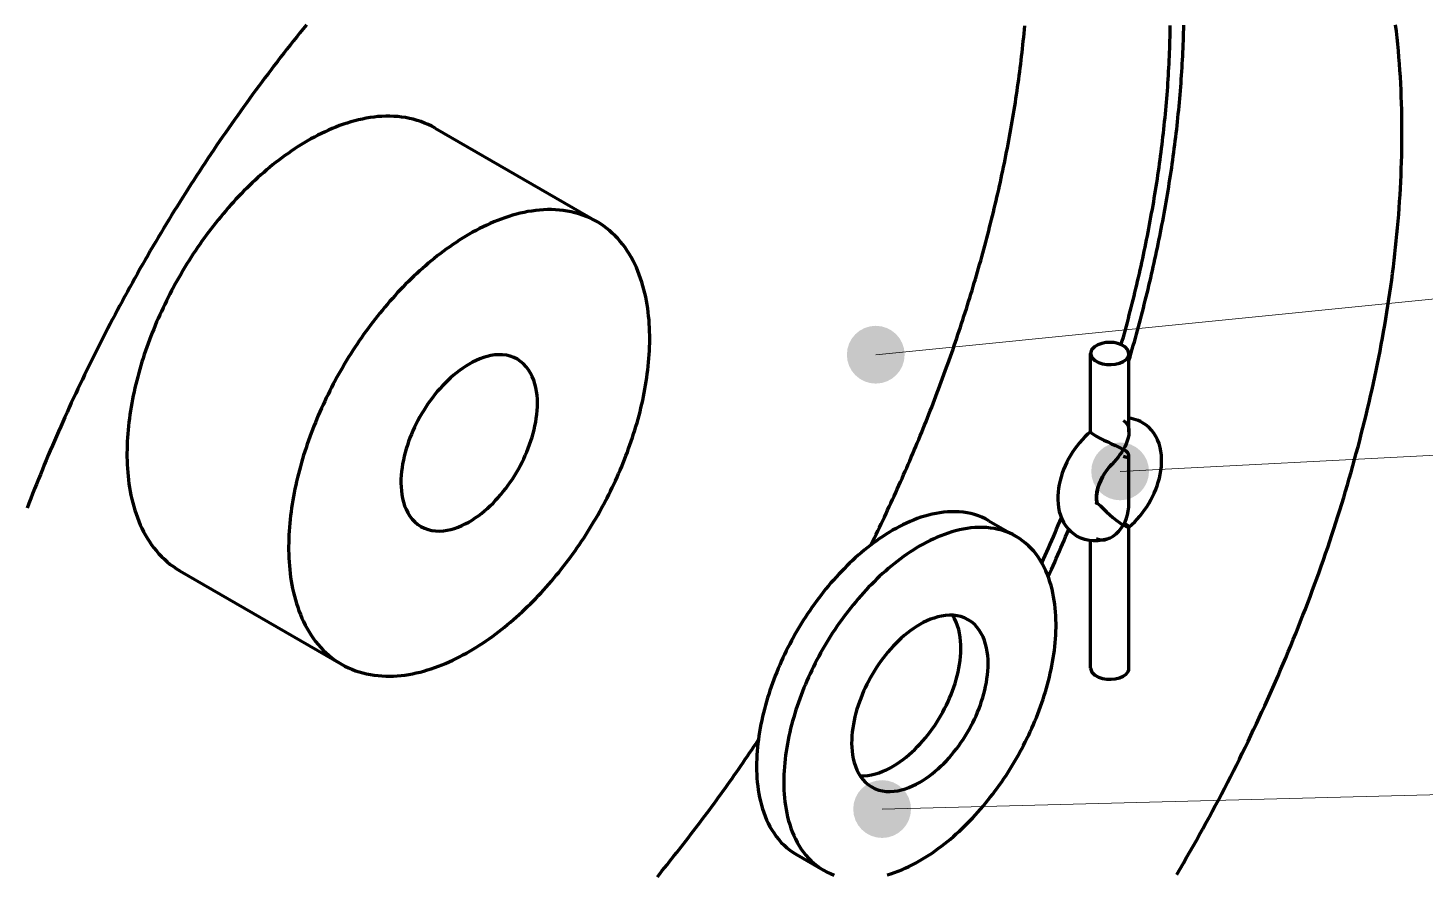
# Model space of a CAD drawing. Header units: millimetres. Extents: x 0 to 841, y 0 to 594.
# Drawn here: x 433.61 to 462.64, y 164.72 to 182.29 of the extents above; entities that cross this region are included whole.
import ezdxf

# ---------------------------------------------------------------- set-up
doc = ezdxf.new("R2010")
doc.units = ezdxf.units.MM
doc.layers.add('01-VISIBLE', color=7, linetype='CONTINUOUS', lineweight=70)
doc.layers.add('08-FINA', color=5, linetype='CONTINUOUS', lineweight=18)

msp = doc.modelspace()

# ---------------------------------------------------------------- hatches: boundary and pattern name
at = {"layer": '08-FINA'}
h = msp.add_hatch(color=7, dxfattribs=at)
h.dxf.hatch_style = 1
edge = h.paths.add_edge_path()
edge.add_arc((451.228, 175.505), 0.6, 0, 360)
h = msp.add_hatch(color=7, dxfattribs=at)
h.dxf.hatch_style = 1
edge = h.paths.add_edge_path()
edge.add_arc((456.305, 173.083), 0.6, 0, 360)
h = msp.add_hatch(color=7, dxfattribs=at)
h.dxf.hatch_style = 1
edge = h.paths.add_edge_path()
edge.add_arc((451.36, 166.073), 0.6, 0, 360)

# ---------------------------------------------------------------- linework, layer by layer
at = {"layer": '01-VISIBLE'}
for p, q in [((442.075, 180.208), (445.434, 178.268)), ((455.688, 173.905), (455.688, 175.529)), ((456.488, 173.905), (456.488, 175.529)), ((456.488, 172.414), (456.488, 173.419)), ((453.579, 172.059), (454.145, 171.732)), ((456.488, 168.997), (456.488, 171.926)), ((455.688, 168.997), (455.688, 171.646)), ((436.77, 171.019), (440.129, 169.08)), ((449.579, 165.13), (450.145, 164.804))]:
    msp.add_line(p, q, dxfattribs=at)
for points in [[(439.4, 182.354), (439.332, 182.27), (439.265, 182.186), (439.197, 182.102), (439.13, 182.018), (439.063, 181.933), (438.996, 181.849), (438.93, 181.764), (438.864, 181.679), (438.798, 181.593), (438.732, 181.508), (438.667, 181.422), (438.602, 181.336), (438.537, 181.25), (438.472, 181.164), (438.408, 181.077), (438.344, 180.991), (438.28, 180.904), (438.216, 180.817), (438.153, 180.73), (438.09, 180.642), (438.027, 180.555), (437.965, 180.467), (437.902, 180.379), (437.84, 180.291), (437.779, 180.202), (437.717, 180.114), (437.656, 180.025), (437.595, 179.936), (437.534, 179.847), (437.474, 179.758), (437.414, 179.668), (437.354, 179.579), (437.294, 179.489), (437.235, 179.399), (437.176, 179.309), (437.117, 179.219), (437.058, 179.128), (437, 179.038), (436.942, 178.947), (436.884, 178.856), (436.826, 178.765), (436.769, 178.673), (436.712, 178.582), (436.655, 178.49), (436.599, 178.399), (436.542, 178.307), (436.486, 178.214), (436.431, 178.122), (436.375, 178.03), (436.32, 177.937), (436.265, 177.844), (436.21, 177.751), (436.156, 177.658), (436.102, 177.565), (436.048, 177.472), (435.995, 177.378), (435.941, 177.285), (435.888, 177.191), (435.835, 177.097), (435.783, 177.003), (435.731, 176.908), (435.679, 176.814), (435.627, 176.719), (435.576, 176.624), (435.525, 176.529), (435.474, 176.434), (435.423, 176.339), (435.373, 176.244), (435.323, 176.148), (435.273, 176.053), (435.224, 175.957), (435.175, 175.861), (435.126, 175.765), (435.077, 175.669), (435.029, 175.573), (434.981, 175.476), (434.933, 175.379), (434.885, 175.283), (434.838, 175.186), (434.791, 175.089), (434.744, 174.992), (434.698, 174.894), (434.652, 174.797), (434.606, 174.699), (434.561, 174.601), (434.515, 174.504), (434.471, 174.406), (434.426, 174.308), (434.382, 174.209), (434.337, 174.111), (434.294, 174.012), (434.25, 173.914), (434.207, 173.815), (434.164, 173.716), (434.122, 173.617), (434.079, 173.518), (434.037, 173.419), (433.996, 173.319), (433.954, 173.22), (433.913, 173.12), (433.872, 173.02), (433.832, 172.92), (433.792, 172.82), (433.752, 172.72), (433.712, 172.62), (433.673, 172.52), (433.634, 172.419), (433.595, 172.318)], [(451.128, 171.558), (451.163, 171.63), (451.199, 171.702), (451.234, 171.774), (451.269, 171.846), (451.304, 171.918), (451.338, 171.991), (451.373, 172.063), (451.407, 172.135), (451.441, 172.208), (451.475, 172.28), (451.509, 172.353), (451.543, 172.426), (451.577, 172.499), (451.61, 172.571), (451.643, 172.644), (451.676, 172.717), (451.709, 172.791), (451.742, 172.864), (451.774, 172.937), (451.807, 173.01), (451.839, 173.084), (451.871, 173.157), (451.903, 173.231), (451.935, 173.304), (451.966, 173.378), (451.998, 173.452), (452.029, 173.526), (452.06, 173.6), (452.091, 173.674), (452.122, 173.748), (452.152, 173.822), (452.183, 173.896), (452.213, 173.97), (452.243, 174.045), (452.273, 174.119), (452.302, 174.193), (452.332, 174.268), (452.361, 174.343), (452.39, 174.417), (452.419, 174.492), (452.448, 174.567), (452.477, 174.642), (452.505, 174.717), (452.534, 174.792), (452.562, 174.867), (452.59, 174.942), (452.617, 175.017), (452.645, 175.092), (452.672, 175.168), (452.7, 175.243), (452.727, 175.318), (452.754, 175.394), (452.78, 175.47), (452.807, 175.545), (452.833, 175.621), (452.859, 175.697), (452.885, 175.773), (452.911, 175.849), (452.936, 175.924), (452.962, 176.001), (452.987, 176.077), (453.012, 176.153), (453.037, 176.229), (453.061, 176.305), (453.086, 176.382), (453.11, 176.458), (453.134, 176.535), (453.158, 176.611), (453.182, 176.688), (453.205, 176.764), (453.229, 176.841), (453.252, 176.918), (453.275, 176.995), (453.297, 177.071), (453.32, 177.148), (453.342, 177.225), (453.364, 177.302), (453.386, 177.38), (453.408, 177.457), (453.429, 177.534), (453.451, 177.611), (453.472, 177.689), (453.493, 177.766), (453.514, 177.843), (453.534, 177.921), (453.554, 177.998), (453.574, 178.076), (453.594, 178.154), (453.614, 178.231), (453.634, 178.309), (453.653, 178.387), (453.672, 178.465), (453.691, 178.543), (453.709, 178.621), (453.728, 178.699), (453.746, 178.777), (453.764, 178.855), (453.782, 178.933), (453.799, 179.011), (453.817, 179.09), (453.834, 179.168), (453.85, 179.246), (453.867, 179.325), (453.884, 179.403), (453.9, 179.482), (453.916, 179.56), (453.932, 179.639), (453.947, 179.718), (453.962, 179.796), (453.978, 179.875), (453.992, 179.954), (454.007, 180.033), (454.021, 180.111), (454.036, 180.19), (454.049, 180.269), (454.063, 180.348), (454.077, 180.427), (454.09, 180.506), (454.103, 180.585), (454.115, 180.665), (454.128, 180.744), (454.14, 180.823), (454.152, 180.902), (454.164, 180.982), (454.175, 181.061), (454.187, 181.14), (454.198, 181.22), (454.208, 181.299), (454.219, 181.379), (454.229, 181.458), (454.239, 181.538), (454.249, 181.617), (454.258, 181.697), (454.267, 181.777), (454.276, 181.856), (454.285, 181.936), (454.293, 182.016), (454.301, 182.095), (454.309, 182.175), (454.317, 182.255), (454.324, 182.335)], [(456.329, 175.714), (456.35, 175.791), (456.372, 175.868), (456.393, 175.945), (456.414, 176.023), (456.435, 176.1), (456.456, 176.177), (456.476, 176.255), (456.496, 176.332), (456.516, 176.41), (456.536, 176.487), (456.555, 176.565), (456.575, 176.643), (456.594, 176.72), (456.613, 176.798), (456.632, 176.876), (456.65, 176.954), (456.669, 177.032), (456.687, 177.11), (456.705, 177.188), (456.722, 177.266), (456.74, 177.344), (456.757, 177.422), (456.774, 177.5), (456.791, 177.579), (456.807, 177.657), (456.824, 177.735), (456.84, 177.814), (456.856, 177.892), (456.871, 177.971), (456.887, 178.049), (456.902, 178.128), (456.917, 178.207), (456.932, 178.285), (456.946, 178.364), (456.96, 178.443), (456.975, 178.522), (456.988, 178.601), (457.002, 178.679), (457.015, 178.758), (457.028, 178.837), (457.041, 178.916), (457.054, 178.995), (457.066, 179.075), (457.078, 179.154), (457.09, 179.233), (457.102, 179.312), (457.113, 179.391), (457.124, 179.471), (457.135, 179.55), (457.146, 179.629), (457.156, 179.709), (457.166, 179.788), (457.176, 179.868), (457.186, 179.947), (457.195, 180.026), (457.204, 180.106), (457.213, 180.186), (457.222, 180.265), (457.23, 180.345), (457.238, 180.425), (457.246, 180.504), (457.253, 180.584), (457.261, 180.664), (457.268, 180.743), (457.274, 180.823), (457.281, 180.903), (457.287, 180.983), (457.293, 181.063), (457.298, 181.143), (457.303, 181.222), (457.308, 181.302), (457.313, 181.382), (457.317, 181.462), (457.322, 181.542), (457.325, 181.622), (457.329, 181.702), (457.332, 181.782), (457.335, 181.862), (457.338, 181.942), (457.34, 182.022), (457.342, 182.102), (457.344, 182.182), (457.345, 182.262), (457.346, 182.342)], [(456.488, 175.387), (456.511, 175.464), (456.533, 175.541), (456.556, 175.619), (456.578, 175.696), (456.6, 175.773), (456.621, 175.851), (456.643, 175.928), (456.664, 176.006), (456.685, 176.083), (456.706, 176.161), (456.726, 176.239), (456.747, 176.316), (456.767, 176.394), (456.787, 176.472), (456.807, 176.55), (456.827, 176.628), (456.846, 176.706), (456.865, 176.784), (456.884, 176.862), (456.903, 176.94), (456.922, 177.018), (456.94, 177.096), (456.958, 177.175), (456.976, 177.253), (456.994, 177.332), (457.011, 177.41), (457.029, 177.488), (457.046, 177.567), (457.063, 177.646), (457.079, 177.724), (457.096, 177.803), (457.112, 177.882), (457.128, 177.96), (457.144, 178.039), (457.159, 178.118), (457.174, 178.197), (457.189, 178.276), (457.204, 178.355), (457.219, 178.434), (457.233, 178.513), (457.247, 178.592), (457.261, 178.671), (457.275, 178.751), (457.289, 178.83), (457.302, 178.909), (457.315, 178.988), (457.327, 179.068), (457.34, 179.147), (457.352, 179.227), (457.364, 179.306), (457.376, 179.386), (457.388, 179.465), (457.399, 179.545), (457.41, 179.624), (457.421, 179.704), (457.431, 179.784), (457.441, 179.863), (457.451, 179.943), (457.461, 180.023), (457.471, 180.103), (457.48, 180.183), (457.489, 180.262), (457.498, 180.342), (457.506, 180.422), (457.514, 180.502), (457.522, 180.582), (457.53, 180.662), (457.537, 180.742), (457.545, 180.822), (457.551, 180.902), (457.558, 180.982), (457.564, 181.063), (457.57, 181.143), (457.576, 181.223), (457.582, 181.303), (457.587, 181.383), (457.592, 181.464), (457.596, 181.544), (457.601, 181.624), (457.605, 181.704), (457.609, 181.785), (457.612, 181.865), (457.615, 181.945), (457.618, 182.026), (457.621, 182.106), (457.623, 182.186), (457.625, 182.267), (457.627, 182.347)], [(457.481, 164.715), (457.55, 164.833), (457.619, 164.95), (457.687, 165.068), (457.755, 165.186), (457.822, 165.305), (457.889, 165.423), (457.956, 165.542), (458.022, 165.661), (458.088, 165.78), (458.153, 165.9), (458.218, 166.02), (458.282, 166.14), (458.346, 166.26), (458.41, 166.38), (458.473, 166.501), (458.536, 166.622), (458.598, 166.743), (458.66, 166.865), (458.721, 166.986), (458.782, 167.108), (458.842, 167.23), (458.902, 167.352), (458.962, 167.475), (459.021, 167.598), (459.079, 167.721), (459.137, 167.844), (459.195, 167.967), (459.252, 168.091), (459.309, 168.215), (459.366, 168.339), (459.421, 168.463), (459.477, 168.587), (459.532, 168.712), (459.586, 168.837), (459.64, 168.962), (459.694, 169.087), (459.747, 169.213), (459.799, 169.338), (459.851, 169.464), (459.903, 169.59), (459.954, 169.717), (460.004, 169.843), (460.055, 169.97), (460.104, 170.096), (460.153, 170.224), (460.202, 170.351), (460.25, 170.478), (460.298, 170.606), (460.345, 170.734), (460.391, 170.862), (460.437, 170.99), (460.483, 171.118), (460.528, 171.247), (460.573, 171.375), (460.617, 171.504), (460.66, 171.633), (460.703, 171.763), (460.746, 171.892), (460.788, 172.022), (460.829, 172.151), (460.87, 172.281), (460.91, 172.411), (460.95, 172.542), (460.989, 172.672), (461.028, 172.803), (461.066, 172.934), (461.103, 173.064), (461.14, 173.196), (461.177, 173.327), (461.212, 173.458), (461.248, 173.59), (461.282, 173.721), (461.316, 173.853), (461.35, 173.985), (461.383, 174.118), (461.415, 174.25), (461.447, 174.382), (461.478, 174.515), (461.508, 174.648), (461.538, 174.781), (461.568, 174.914), (461.596, 175.047), (461.624, 175.18), (461.652, 175.314), (461.678, 175.447), (461.704, 175.581), (461.73, 175.715), (461.754, 175.849), (461.779, 175.983), (461.802, 176.117), (461.825, 176.251), (461.847, 176.386), (461.868, 176.52), (461.889, 176.655), (461.909, 176.789), (461.928, 176.924), (461.947, 177.059), (461.965, 177.194), (461.982, 177.329), (461.998, 177.465), (462.014, 177.6), (462.029, 177.735), (462.043, 177.871), (462.056, 178.006), (462.069, 178.142), (462.081, 178.278), (462.092, 178.413), (462.102, 178.549), (462.112, 178.685), (462.12, 178.821), (462.128, 178.957), (462.135, 179.093), (462.141, 179.229), (462.147, 179.365), (462.151, 179.501), (462.155, 179.637), (462.157, 179.774), (462.159, 179.91), (462.16, 180.046), (462.16, 180.182), (462.159, 180.318), (462.158, 180.455), (462.155, 180.591), (462.151, 180.727), (462.147, 180.863), (462.141, 180.999), (462.134, 181.135), (462.127, 181.271), (462.118, 181.407), (462.109, 181.543), (462.098, 181.679), (462.086, 181.815), (462.073, 181.95), (462.06, 182.086), (462.045, 182.221), (462.029, 182.356)], [(442.075, 180.208), (442.003, 180.247), (441.929, 180.283), (441.854, 180.315), (441.777, 180.345), (441.699, 180.37), (441.62, 180.392), (441.54, 180.411), (441.459, 180.427), (441.378, 180.439), (441.296, 180.447), (441.215, 180.453), (441.133, 180.456), (441.05, 180.456), (440.968, 180.452), (440.886, 180.447), (440.805, 180.438), (440.723, 180.427), (440.642, 180.414), (440.562, 180.398), (440.482, 180.38), (440.402, 180.36), (440.323, 180.338), (440.244, 180.314), (440.167, 180.288), (440.089, 180.261), (440.012, 180.232), (439.936, 180.201), (439.861, 180.168), (439.786, 180.134), (439.712, 180.099), (439.639, 180.062), (439.566, 180.024), (439.494, 179.985), (439.422, 179.945)], [(439.422, 179.945), (439.353, 179.904), (439.285, 179.862), (439.217, 179.82), (439.15, 179.776), (439.083, 179.731), (439.017, 179.685), (438.952, 179.639), (438.887, 179.591), (438.823, 179.543), (438.759, 179.494), (438.697, 179.444), (438.635, 179.393), (438.573, 179.342), (438.512, 179.29), (438.452, 179.237), (438.392, 179.183), (438.333, 179.129), (438.274, 179.074), (438.216, 179.019), (438.159, 178.963), (438.102, 178.906), (438.046, 178.848), (437.991, 178.79), (437.936, 178.732), (437.882, 178.673), (437.828, 178.613), (437.775, 178.553), (437.722, 178.493), (437.67, 178.432), (437.619, 178.37), (437.568, 178.308), (437.518, 178.245), (437.468, 178.182), (437.419, 178.119), (437.371, 178.055), (437.323, 177.991), (437.275, 177.926), (437.229, 177.86), (437.183, 177.795), (437.137, 177.729), (437.092, 177.662), (437.048, 177.596), (437.004, 177.528), (436.961, 177.461), (436.918, 177.393), (436.876, 177.324), (436.835, 177.256), (436.794, 177.186), (436.754, 177.117), (436.714, 177.047), (436.675, 176.977), (436.637, 176.907), (436.599, 176.836), (436.562, 176.765), (436.526, 176.693), (436.49, 176.621), (436.455, 176.549), (436.42, 176.477), (436.386, 176.404), (436.353, 176.331), (436.32, 176.258), (436.288, 176.184), (436.257, 176.111), (436.227, 176.036), (436.197, 175.962), (436.167, 175.887), (436.139, 175.812), (436.111, 175.737), (436.084, 175.661), (436.058, 175.586), (436.032, 175.51), (436.007, 175.433), (435.983, 175.357), (435.96, 175.28), (435.937, 175.203), (435.915, 175.126), (435.894, 175.048), (435.874, 174.971), (435.855, 174.893), (435.836, 174.815), (435.819, 174.737), (435.802, 174.658), (435.786, 174.579), (435.771, 174.501), (435.757, 174.422), (435.744, 174.343), (435.732, 174.263), (435.721, 174.184), (435.711, 174.104), (435.702, 174.024), (435.695, 173.945), (435.688, 173.865), (435.682, 173.785), (435.678, 173.705), (435.674, 173.624), (435.672, 173.544), (435.671, 173.464), (435.671, 173.384), (435.673, 173.304), (435.676, 173.223), (435.681, 173.143), (435.687, 173.063), (435.694, 172.983), (435.703, 172.904), (435.713, 172.824), (435.725, 172.745), (435.739, 172.666), (435.755, 172.587), (435.772, 172.509), (435.791, 172.431), (435.812, 172.353), (435.835, 172.276), (435.86, 172.2), (435.887, 172.125), (435.916, 172.05), (435.947, 171.976), (435.981, 171.903), (436.017, 171.831), (436.055, 171.761), (436.095, 171.692), (436.138, 171.624), (436.184, 171.558), (436.232, 171.493), (436.282, 171.431), (436.335, 171.371), (436.39, 171.313), (436.448, 171.257), (436.508, 171.204), (436.57, 171.153), (436.635, 171.105), (436.701, 171.061), (436.77, 171.019)], [(445.434, 178.268), (445.362, 178.308), (445.288, 178.344), (445.212, 178.376), (445.136, 178.405), (445.058, 178.431), (444.979, 178.453), (444.899, 178.472), (444.818, 178.487), (444.737, 178.499), (444.655, 178.508), (444.573, 178.514), (444.491, 178.517), (444.409, 178.516), (444.327, 178.513), (444.245, 178.507), (444.164, 178.499), (444.082, 178.488), (444.001, 178.475), (443.921, 178.459), (443.841, 178.441), (443.761, 178.421), (443.682, 178.399), (443.603, 178.375), (443.525, 178.349), (443.448, 178.322), (443.371, 178.292), (443.295, 178.262), (443.22, 178.229), (443.145, 178.195), (443.071, 178.16), (442.997, 178.123), (442.925, 178.085), (442.852, 178.046), (442.781, 178.006)], [(440.129, 169.08), (440.199, 169.041), (440.271, 169.006), (440.344, 168.974), (440.419, 168.945), (440.495, 168.92), (440.572, 168.898), (440.65, 168.879), (440.728, 168.863), (440.808, 168.851), (440.887, 168.842), (440.967, 168.835), (441.047, 168.832), (441.127, 168.831), (441.207, 168.834), (441.287, 168.838), (441.367, 168.846), (441.447, 168.855), (441.526, 168.868), (441.605, 168.882), (441.683, 168.898), (441.761, 168.917), (441.839, 168.937), (441.915, 168.96), (441.992, 168.984), (442.068, 169.01), (442.143, 169.037), (442.218, 169.066), (442.292, 169.097), (442.365, 169.129), (442.438, 169.163), (442.51, 169.197), (442.582, 169.234), (442.652, 169.271), (442.723, 169.309), (442.792, 169.349), (442.861, 169.39), (442.93, 169.432), (442.997, 169.475), (443.064, 169.518), (443.131, 169.563), (443.196, 169.609), (443.262, 169.656), (443.326, 169.703), (443.39, 169.752), (443.453, 169.801), (443.516, 169.851), (443.578, 169.902), (443.639, 169.953), (443.7, 170.005), (443.76, 170.058), (443.82, 170.112), (443.879, 170.166), (443.937, 170.221), (443.995, 170.276), (444.052, 170.333), (444.109, 170.389), (444.165, 170.447), (444.22, 170.505), (444.275, 170.563), (444.329, 170.622), (444.382, 170.682), (444.435, 170.742), (444.488, 170.802), (444.54, 170.864), (444.591, 170.925), (444.642, 170.987), (444.692, 171.05), (444.741, 171.113), (444.79, 171.176), (444.838, 171.24), (444.886, 171.304), (444.933, 171.369), (444.98, 171.434), (445.026, 171.5), (445.071, 171.566), (445.116, 171.632), (445.16, 171.699), (445.204, 171.766), (445.247, 171.834), (445.29, 171.902), (445.332, 171.97), (445.373, 172.039), (445.413, 172.108), (445.454, 172.177), (445.493, 172.247), (445.532, 172.317), (445.57, 172.388), (445.608, 172.458), (445.645, 172.529), (445.681, 172.601), (445.717, 172.673), (445.752, 172.745), (445.786, 172.817), (445.82, 172.89), (445.853, 172.963), (445.886, 173.036), (445.918, 173.109), (445.949, 173.183), (445.979, 173.257), (446.009, 173.332), (446.038, 173.406), (446.067, 173.481), (446.094, 173.556), (446.121, 173.632), (446.148, 173.707), (446.173, 173.783), (446.198, 173.86), (446.222, 173.936), (446.245, 174.013), (446.268, 174.09), (446.289, 174.167), (446.31, 174.244), (446.33, 174.322), (446.35, 174.399), (446.368, 174.477), (446.386, 174.556), (446.402, 174.634), (446.418, 174.713), (446.433, 174.791), (446.447, 174.87), (446.46, 174.949), (446.472, 175.029), (446.482, 175.108), (446.492, 175.187), (446.501, 175.267), (446.509, 175.347), (446.516, 175.427), (446.522, 175.507), (446.526, 175.587), (446.529, 175.667), (446.531, 175.747), (446.532, 175.827), (446.532, 175.907), (446.53, 175.987), (446.527, 176.067), (446.522, 176.147), (446.517, 176.227), (446.509, 176.307), (446.5, 176.386), (446.49, 176.466), (446.478, 176.545), (446.464, 176.624), (446.448, 176.703), (446.431, 176.781), (446.412, 176.859), (446.391, 176.936), (446.368, 177.013), (446.343, 177.089), (446.316, 177.164), (446.287, 177.239), (446.256, 177.313), (446.222, 177.386), (446.186, 177.457), (446.148, 177.528), (446.107, 177.597), (446.065, 177.664), (446.019, 177.73), (445.971, 177.795), (445.921, 177.857), (445.868, 177.917), (445.813, 177.975), (445.755, 178.031), (445.695, 178.084), (445.633, 178.134), (445.569, 178.182), (445.502, 178.227), (445.434, 178.268)], [(442.781, 178.006), (442.712, 177.965), (442.643, 177.923), (442.576, 177.88), (442.508, 177.837), (442.442, 177.792), (442.376, 177.746), (442.31, 177.7), (442.246, 177.652), (442.182, 177.604), (442.118, 177.555), (442.055, 177.505), (441.993, 177.454), (441.932, 177.403), (441.871, 177.351), (441.81, 177.298), (441.751, 177.244), (441.692, 177.19), (441.633, 177.135), (441.575, 177.079), (441.518, 177.023), (441.461, 176.967), (441.405, 176.909), (441.35, 176.851), (441.295, 176.793), (441.24, 176.734), (441.187, 176.674), (441.133, 176.614), (441.081, 176.554), (441.029, 176.492), (440.977, 176.431), (440.927, 176.369), (440.876, 176.306), (440.827, 176.243), (440.778, 176.18), (440.729, 176.116), (440.681, 176.051), (440.634, 175.987), (440.587, 175.921), (440.541, 175.856), (440.496, 175.79), (440.451, 175.723), (440.406, 175.656), (440.363, 175.589), (440.32, 175.521), (440.277, 175.453), (440.235, 175.385), (440.194, 175.316), (440.153, 175.247), (440.113, 175.178), (440.073, 175.108), (440.034, 175.038), (439.996, 174.967), (439.958, 174.897), (439.921, 174.826), (439.884, 174.754), (439.849, 174.682), (439.813, 174.61), (439.779, 174.538), (439.745, 174.465), (439.712, 174.392), (439.679, 174.319), (439.647, 174.245), (439.616, 174.171), (439.585, 174.097), (439.555, 174.023), (439.526, 173.948), (439.498, 173.873), (439.47, 173.798), (439.443, 173.722), (439.416, 173.647), (439.391, 173.57), (439.366, 173.494), (439.342, 173.418), (439.318, 173.341), (439.296, 173.264), (439.274, 173.187), (439.253, 173.109), (439.233, 173.032), (439.214, 172.954), (439.195, 172.876), (439.178, 172.797), (439.161, 172.719), (439.145, 172.64), (439.13, 172.561), (439.116, 172.482), (439.103, 172.403), (439.091, 172.324), (439.08, 172.245), (439.07, 172.165), (439.061, 172.085), (439.053, 172.005), (439.046, 171.925), (439.041, 171.845), (439.036, 171.765), (439.033, 171.685), (439.031, 171.605), (439.03, 171.525), (439.03, 171.445), (439.032, 171.364), (439.035, 171.284), (439.039, 171.204), (439.045, 171.124), (439.053, 171.044), (439.062, 170.964), (439.072, 170.885), (439.084, 170.806), (439.098, 170.727), (439.113, 170.648), (439.131, 170.569), (439.15, 170.492), (439.171, 170.414), (439.194, 170.337), (439.218, 170.261), (439.245, 170.185), (439.275, 170.111), (439.306, 170.037), (439.339, 169.964), (439.375, 169.892), (439.413, 169.822), (439.454, 169.752), (439.497, 169.685), (439.542, 169.619), (439.59, 169.554), (439.641, 169.492), (439.694, 169.431), (439.749, 169.373), (439.807, 169.318), (439.867, 169.264), (439.929, 169.214), (439.993, 169.166), (440.06, 169.121), (440.129, 169.08)], [(456.488, 175.529), (456.464, 175.609), (456.407, 175.669), (456.334, 175.712), (456.255, 175.739), (456.172, 175.755), (456.088, 175.76), (456.005, 175.755), (455.922, 175.739), (455.843, 175.712), (455.77, 175.669), (455.713, 175.609), (455.688, 175.529)], [(441.779, 171.938), (441.85, 171.902), (441.926, 171.875), (442.004, 171.856), (442.083, 171.846), (442.164, 171.844), (442.244, 171.849), (442.323, 171.86), (442.402, 171.878), (442.479, 171.9), (442.554, 171.927), (442.628, 171.958), (442.701, 171.993), (442.771, 172.031), (442.84, 172.072), (442.907, 172.116), (442.973, 172.163), (443.037, 172.211), (443.099, 172.262), (443.159, 172.315), (443.218, 172.369), (443.276, 172.425), (443.331, 172.483), (443.386, 172.542), (443.438, 172.603), (443.489, 172.665), (443.539, 172.728), (443.587, 172.792), (443.633, 172.858), (443.678, 172.924), (443.722, 172.992), (443.763, 173.061), (443.803, 173.13), (443.842, 173.201), (443.879, 173.272), (443.914, 173.344), (443.947, 173.417), (443.979, 173.491), (444.009, 173.565), (444.037, 173.64), (444.063, 173.716), (444.088, 173.793), (444.11, 173.87), (444.13, 173.948), (444.147, 174.026), (444.163, 174.105), (444.176, 174.184), (444.186, 174.264), (444.193, 174.344), (444.198, 174.424), (444.199, 174.504), (444.197, 174.584), (444.191, 174.664), (444.181, 174.744), (444.166, 174.823), (444.147, 174.901), (444.123, 174.977), (444.093, 175.052), (444.057, 175.124), (444.015, 175.192), (443.967, 175.256), (443.912, 175.314), (443.85, 175.366), (443.784, 175.41)], [(443.784, 175.41), (443.711, 175.447), (443.635, 175.474), (443.556, 175.492), (443.475, 175.502), (443.394, 175.504), (443.313, 175.499), (443.233, 175.487), (443.154, 175.469), (443.076, 175.446), (443, 175.418), (442.925, 175.386), (442.852, 175.35), (442.781, 175.311)], [(455.688, 175.529), (455.715, 175.446), (455.778, 175.384), (455.856, 175.342), (455.94, 175.315), (456.028, 175.301), (456.116, 175.299), (456.204, 175.308), (456.29, 175.33), (456.371, 175.366)], [(456.371, 175.366), (456.401, 175.385), (456.428, 175.407), (456.452, 175.433), (456.471, 175.462), (456.484, 175.495), (456.488, 175.529)], [(442.781, 175.311), (442.713, 175.27), (442.646, 175.226), (442.581, 175.179), (442.517, 175.13), (442.455, 175.079), (442.395, 175.027), (442.337, 174.972), (442.28, 174.916), (442.224, 174.858), (442.17, 174.799), (442.118, 174.738), (442.067, 174.676), (442.018, 174.613), (441.97, 174.549), (441.924, 174.484), (441.88, 174.417), (441.837, 174.35), (441.795, 174.281), (441.755, 174.212), (441.717, 174.142), (441.68, 174.07), (441.645, 173.998), (441.612, 173.926), (441.581, 173.852), (441.551, 173.778), (441.523, 173.703), (441.497, 173.627), (441.473, 173.55), (441.451, 173.474), (441.431, 173.396), (441.414, 173.318), (441.399, 173.239), (441.386, 173.16), (441.376, 173.081), (441.369, 173.001), (441.364, 172.921), (441.363, 172.841), (441.366, 172.761), (441.372, 172.681), (441.382, 172.602), (441.396, 172.523), (441.416, 172.445), (441.44, 172.369), (441.47, 172.295), (441.505, 172.223), (441.547, 172.155), (441.596, 172.092), (441.651, 172.033), (441.712, 171.982), (441.779, 171.938)], [(456.768, 174.094), (456.725, 174.118), (456.68, 174.138), (456.633, 174.155), (456.586, 174.169), (456.537, 174.18), (456.488, 174.187)], [(455.688, 173.907), (455.627, 173.854), (455.569, 173.798), (455.513, 173.739), (455.46, 173.678), (455.409, 173.615), (455.362, 173.549), (455.316, 173.482), (455.274, 173.414), (455.234, 173.343), (455.197, 173.271), (455.162, 173.198), (455.131, 173.123), (455.103, 173.047), (455.078, 172.97), (455.057, 172.892), (455.039, 172.813), (455.025, 172.733), (455.016, 172.653), (455.01, 172.572), (455.01, 172.491), (455.015, 172.41), (455.025, 172.33), (455.041, 172.251), (455.064, 172.173), (455.093, 172.098), (455.129, 172.025), (455.172, 171.957), (455.222, 171.893), (455.278, 171.835), (455.341, 171.783), (455.408, 171.739)], [(455.69, 173.908), (455.689, 173.908), (455.689, 173.907), (455.689, 173.907), (455.689, 173.906), (455.688, 173.905), (455.688, 173.905)], [(455.688, 173.905), (455.703, 173.885), (455.722, 173.869), (455.742, 173.854), (455.763, 173.84), (455.784, 173.827), (455.806, 173.815)], [(456.371, 174.141), (456.408, 174.114), (456.439, 174.08), (456.462, 174.04), (456.477, 173.996), (456.486, 173.951), (456.488, 173.905)], [(456.488, 173.905), (456.484, 173.84), (456.472, 173.776), (456.453, 173.714), (456.43, 173.653), (456.402, 173.594), (456.371, 173.537)], [(456.487, 171.925), (456.548, 171.978), (456.607, 172.034), (456.662, 172.093), (456.716, 172.154), (456.766, 172.217), (456.814, 172.282), (456.86, 172.35), (456.903, 172.418), (456.942, 172.489), (456.98, 172.561), (457.014, 172.634), (457.045, 172.709), (457.073, 172.785), (457.098, 172.862), (457.12, 172.94), (457.137, 173.019), (457.151, 173.099), (457.161, 173.179), (457.166, 173.26), (457.167, 173.341), (457.162, 173.422), (457.152, 173.503), (457.136, 173.582), (457.113, 173.66), (457.084, 173.735), (457.048, 173.808), (457.005, 173.876), (456.955, 173.94), (456.899, 173.998), (456.836, 174.05), (456.768, 174.094)], [(455.806, 173.815), (455.885, 173.772), (455.965, 173.731), (456.047, 173.693), (456.129, 173.655), (456.21, 173.618), (456.292, 173.579), (456.371, 173.537)], [(456.371, 173.537), (456.338, 173.483), (456.302, 173.43), (456.264, 173.379), (456.224, 173.329), (456.182, 173.281), (456.138, 173.235)], [(456.367, 173.402), (456.389, 173.391), (456.412, 173.382), (456.436, 173.378), (456.461, 173.382), (456.481, 173.396), (456.488, 173.419)], [(456.488, 173.419), (456.481, 173.446), (456.464, 173.469), (456.443, 173.489), (456.42, 173.506), (456.396, 173.522), (456.371, 173.537)], [(456.138, 173.235), (456.082, 173.174), (456.03, 173.109), (455.983, 173.041), (455.941, 172.969), (455.904, 172.895), (455.871, 172.819), (455.845, 172.741), (455.825, 172.66), (455.812, 172.578), (455.811, 172.496), (455.828, 172.415)], [(455.828, 172.415), (455.811, 172.495), (455.812, 172.578), (455.824, 172.659), (455.844, 172.739), (455.871, 172.817), (455.903, 172.893), (455.94, 172.967), (455.982, 173.038), (456.028, 173.106), (456.079, 173.171), (456.135, 173.232)], [(455.784, 172.44), (455.793, 172.438), (455.801, 172.435), (455.808, 172.432), (455.816, 172.427), (455.822, 172.421), (455.828, 172.415)], [(455.828, 172.415), (455.825, 172.418), (455.823, 172.421), (455.82, 172.424), (455.816, 172.426), (455.813, 172.429), (455.81, 172.431)], [(455.825, 172.421), (455.894, 172.365), (455.959, 172.305), (456.023, 172.244), (456.088, 172.183), (456.155, 172.125), (456.225, 172.069), (456.296, 172.017), (456.371, 171.969)], [(453.579, 172.059), (453.508, 172.097), (453.434, 172.131), (453.359, 172.16), (453.282, 172.185), (453.204, 172.206), (453.125, 172.222), (453.044, 172.234), (452.964, 172.242), (452.883, 172.245), (452.802, 172.245), (452.721, 172.242), (452.641, 172.235), (452.56, 172.224), (452.481, 172.211), (452.401, 172.194), (452.323, 172.175), (452.245, 172.153), (452.167, 172.129), (452.091, 172.102), (452.015, 172.073), (451.941, 172.042), (451.867, 172.009), (451.793, 171.975), (451.721, 171.938), (451.65, 171.9), (451.579, 171.86)], [(456.371, 171.969), (456.407, 172.038), (456.436, 172.11), (456.459, 172.184), (456.475, 172.26), (456.485, 172.337), (456.488, 172.414)], [(451.579, 171.86), (451.51, 171.819), (451.441, 171.777), (451.374, 171.733), (451.307, 171.688), (451.241, 171.642), (451.176, 171.594), (451.111, 171.545), (451.048, 171.495), (450.985, 171.445), (450.923, 171.393), (450.862, 171.34), (450.802, 171.286), (450.743, 171.232), (450.684, 171.176), (450.627, 171.12), (450.57, 171.063), (450.514, 171.005), (450.458, 170.946), (450.404, 170.887), (450.35, 170.826), (450.297, 170.766), (450.245, 170.704), (450.194, 170.642), (450.143, 170.579), (450.093, 170.516), (450.044, 170.452), (449.996, 170.387), (449.949, 170.322), (449.902, 170.256), (449.856, 170.19), (449.811, 170.123), (449.767, 170.055), (449.723, 169.987), (449.681, 169.919), (449.639, 169.85), (449.598, 169.781), (449.557, 169.711), (449.518, 169.64), (449.479, 169.57), (449.441, 169.498), (449.404, 169.427), (449.368, 169.355), (449.333, 169.282), (449.298, 169.209), (449.265, 169.136), (449.232, 169.062), (449.2, 168.988), (449.17, 168.913), (449.14, 168.839), (449.111, 168.763), (449.083, 168.688), (449.055, 168.612), (449.029, 168.535), (449.004, 168.459), (448.98, 168.382), (448.957, 168.305), (448.935, 168.227), (448.914, 168.149), (448.894, 168.071), (448.875, 167.992), (448.858, 167.914), (448.842, 167.835), (448.826, 167.756), (448.813, 167.676), (448.8, 167.596), (448.789, 167.517), (448.779, 167.437), (448.77, 167.356), (448.763, 167.276), (448.758, 167.196), (448.754, 167.115), (448.751, 167.034), (448.751, 166.954), (448.752, 166.873), (448.755, 166.792), (448.759, 166.712), (448.766, 166.632), (448.775, 166.551), (448.785, 166.471), (448.798, 166.392), (448.814, 166.313), (448.831, 166.234), (448.852, 166.156), (448.874, 166.078), (448.9, 166.002), (448.928, 165.926), (448.959, 165.852), (448.993, 165.779), (449.03, 165.707), (449.071, 165.638), (449.114, 165.57), (449.161, 165.504), (449.211, 165.441), (449.265, 165.381), (449.322, 165.323), (449.382, 165.27), (449.445, 165.219), (449.511, 165.173), (449.579, 165.13)], [(454.145, 171.732), (454.074, 171.77), (454, 171.804), (453.925, 171.834), (453.848, 171.859), (453.77, 171.879), (453.69, 171.895), (453.61, 171.907), (453.53, 171.915), (453.449, 171.919), (453.368, 171.919), (453.287, 171.915), (453.206, 171.908), (453.126, 171.897), (453.046, 171.884), (452.967, 171.867), (452.888, 171.848), (452.81, 171.826), (452.733, 171.802), (452.657, 171.775), (452.581, 171.747), (452.506, 171.716), (452.432, 171.683), (452.359, 171.648), (452.287, 171.612), (452.215, 171.574), (452.145, 171.534)], [(454.681, 171.179), (454.715, 171.257), (454.75, 171.335), (454.784, 171.413), (454.818, 171.491), (454.852, 171.57), (454.886, 171.648), (454.919, 171.727), (454.952, 171.805), (454.985, 171.884), (455.018, 171.963), (455.051, 172.041), (455.084, 172.12)], [(454.81, 170.899), (454.844, 170.974), (454.878, 171.049), (454.911, 171.123), (454.945, 171.198), (454.978, 171.273), (455.011, 171.349), (455.044, 171.424), (455.076, 171.499), (455.109, 171.574), (455.141, 171.65), (455.173, 171.725), (455.205, 171.801), (455.237, 171.876)], [(456.023, 171.673), (456.096, 171.701), (456.163, 171.74), (456.225, 171.788), (456.28, 171.843), (456.329, 171.904), (456.371, 171.969)], [(456.371, 172.019), (456.393, 172.006), (456.414, 171.993), (456.435, 171.979), (456.455, 171.964), (456.474, 171.948), (456.488, 171.928)], [(456.487, 171.925), (456.466, 171.926), (456.447, 171.932), (456.427, 171.94), (456.408, 171.949), (456.39, 171.959), (456.371, 171.969)], [(456.488, 171.928), (456.488, 171.928), (456.488, 171.927), (456.488, 171.927), (456.488, 171.926), (456.487, 171.926), (456.487, 171.925)], [(451.465, 164.705), (451.542, 164.729), (451.617, 164.755), (451.692, 164.783), (451.767, 164.813), (451.84, 164.845), (451.913, 164.879), (451.984, 164.914), (452.055, 164.952), (452.125, 164.991), (452.194, 165.031), (452.263, 165.073), (452.33, 165.116), (452.397, 165.16), (452.462, 165.206), (452.527, 165.253), (452.592, 165.301), (452.655, 165.35), (452.717, 165.4), (452.779, 165.451), (452.84, 165.503), (452.9, 165.556), (452.959, 165.61), (453.017, 165.665), (453.075, 165.72), (453.132, 165.777), (453.188, 165.834), (453.243, 165.892), (453.297, 165.951), (453.351, 166.01), (453.404, 166.07), (453.456, 166.131), (453.507, 166.193), (453.558, 166.255), (453.608, 166.317), (453.657, 166.381), (453.705, 166.445), (453.753, 166.509), (453.799, 166.574), (453.845, 166.64), (453.89, 166.706), (453.935, 166.772), (453.978, 166.84), (454.021, 166.907), (454.063, 166.975), (454.104, 167.044), (454.145, 167.113), (454.185, 167.183), (454.223, 167.253), (454.261, 167.323), (454.299, 167.394), (454.335, 167.465), (454.37, 167.537), (454.405, 167.609), (454.439, 167.682), (454.472, 167.755), (454.504, 167.828), (454.535, 167.902), (454.566, 167.976), (454.595, 168.051), (454.623, 168.125), (454.651, 168.201), (454.678, 168.276), (454.703, 168.352), (454.728, 168.428), (454.751, 168.505), (454.774, 168.582), (454.796, 168.659), (454.816, 168.736), (454.835, 168.814), (454.854, 168.892), (454.871, 168.97), (454.887, 169.049), (454.901, 169.127), (454.915, 169.206), (454.927, 169.285), (454.938, 169.365), (454.947, 169.444), (454.955, 169.524), (454.962, 169.604), (454.967, 169.684), (454.971, 169.764), (454.973, 169.844), (454.973, 169.924), (454.972, 170.004), (454.969, 170.084), (454.964, 170.164), (454.957, 170.243), (454.948, 170.323), (454.937, 170.402), (454.924, 170.481), (454.908, 170.56), (454.89, 170.638), (454.87, 170.715), (454.847, 170.792), (454.822, 170.868), (454.794, 170.943), (454.762, 171.017), (454.728, 171.089), (454.691, 171.16), (454.651, 171.229), (454.607, 171.296), (454.561, 171.361), (454.511, 171.424), (454.457, 171.484), (454.401, 171.54), (454.341, 171.594), (454.278, 171.644), (454.213, 171.69), (454.145, 171.732)], [(456.023, 171.673), (455.934, 171.653), (455.844, 171.642), (455.754, 171.641), (455.664, 171.649), (455.575, 171.669), (455.49, 171.698), (455.408, 171.739)], [(455.806, 171.692), (455.839, 171.676), (455.875, 171.666), (455.912, 171.661), (455.949, 171.661), (455.986, 171.665), (456.023, 171.673)], [(452.145, 171.534), (452.075, 171.493), (452.007, 171.45), (451.939, 171.406), (451.872, 171.361), (451.806, 171.315), (451.741, 171.267), (451.677, 171.219), (451.614, 171.169), (451.551, 171.118), (451.489, 171.066), (451.428, 171.013), (451.368, 170.96), (451.309, 170.905), (451.25, 170.85), (451.192, 170.793), (451.136, 170.736), (451.079, 170.678), (451.024, 170.619), (450.97, 170.56), (450.916, 170.5), (450.863, 170.439), (450.811, 170.377), (450.759, 170.315), (450.709, 170.252), (450.659, 170.189), (450.61, 170.125), (450.562, 170.06), (450.514, 169.995), (450.468, 169.929), (450.422, 169.863), (450.377, 169.796), (450.332, 169.729), (450.289, 169.661), (450.246, 169.592), (450.204, 169.523), (450.163, 169.454), (450.123, 169.384), (450.083, 169.314), (450.045, 169.243), (450.007, 169.172), (449.97, 169.1), (449.934, 169.028), (449.899, 168.956), (449.864, 168.883), (449.831, 168.809), (449.798, 168.736), (449.766, 168.661), (449.735, 168.587), (449.705, 168.512), (449.676, 168.437), (449.648, 168.361), (449.621, 168.285), (449.595, 168.209), (449.57, 168.132), (449.546, 168.055), (449.523, 167.978), (449.501, 167.9), (449.48, 167.823), (449.46, 167.744), (449.441, 167.666), (449.424, 167.587), (449.407, 167.508), (449.392, 167.429), (449.378, 167.35), (449.366, 167.27), (449.354, 167.19), (449.345, 167.11), (449.336, 167.03), (449.329, 166.949), (449.324, 166.869), (449.32, 166.788), (449.317, 166.708), (449.316, 166.627), (449.318, 166.546), (449.32, 166.466), (449.325, 166.385), (449.332, 166.305), (449.34, 166.225), (449.351, 166.145), (449.364, 166.065), (449.379, 165.986), (449.397, 165.907), (449.417, 165.829), (449.44, 165.752), (449.465, 165.675), (449.494, 165.6), (449.525, 165.525), (449.559, 165.452), (449.596, 165.381), (449.636, 165.311), (449.68, 165.243), (449.727, 165.177), (449.777, 165.114), (449.831, 165.054), (449.887, 164.997), (449.947, 164.943), (450.01, 164.893), (450.076, 164.846), (450.145, 164.804)], [(450.9, 166.765), (450.981, 166.765), (451.062, 166.772), (451.142, 166.785), (451.221, 166.804), (451.298, 166.828), (451.374, 166.856), (451.448, 166.889), (451.521, 166.925), (451.592, 166.965), (451.661, 167.007), (451.728, 167.052), (451.794, 167.1), (451.857, 167.15), (451.92, 167.202), (451.98, 167.256), (452.039, 167.311), (452.096, 167.369), (452.152, 167.428), (452.206, 167.488), (452.259, 167.55), (452.31, 167.613), (452.359, 167.677), (452.407, 167.743), (452.453, 167.809), (452.497, 167.877), (452.54, 167.946), (452.582, 168.016), (452.621, 168.086), (452.659, 168.158), (452.696, 168.23), (452.73, 168.304), (452.763, 168.378), (452.794, 168.453), (452.824, 168.528), (452.851, 168.605), (452.876, 168.682), (452.899, 168.759), (452.92, 168.838), (452.939, 168.917), (452.955, 168.996), (452.969, 169.076), (452.981, 169.156), (452.989, 169.237), (452.995, 169.318), (452.997, 169.399), (452.996, 169.48), (452.991, 169.561), (452.982, 169.641), (452.969, 169.721), (452.951, 169.8), (452.928, 169.878), (452.899, 169.954), (452.865, 170.027), (452.824, 170.097)], [(453.147, 170.004), (453.075, 170.04), (452.998, 170.068), (452.919, 170.086), (452.839, 170.096), (452.758, 170.098), (452.677, 170.092), (452.597, 170.08), (452.518, 170.063), (452.44, 170.039), (452.364, 170.012), (452.289, 169.98), (452.216, 169.944), (452.145, 169.905)], [(452.145, 169.905), (452.076, 169.863), (452.01, 169.819), (451.945, 169.773), (451.881, 169.724), (451.819, 169.673), (451.759, 169.62), (451.701, 169.566), (451.644, 169.51), (451.588, 169.452), (451.534, 169.393), (451.482, 169.332), (451.431, 169.27), (451.382, 169.207), (451.334, 169.143), (451.288, 169.077), (451.243, 169.011), (451.2, 168.943), (451.159, 168.875), (451.119, 168.806), (451.081, 168.735), (451.044, 168.664), (451.009, 168.592), (450.976, 168.519), (450.944, 168.446), (450.915, 168.371), (450.887, 168.296), (450.861, 168.221), (450.837, 168.144), (450.815, 168.067), (450.795, 167.99), (450.778, 167.912), (450.763, 167.833), (450.75, 167.754), (450.74, 167.675), (450.733, 167.595), (450.728, 167.515), (450.727, 167.435), (450.73, 167.355), (450.736, 167.275), (450.746, 167.196), (450.76, 167.117), (450.779, 167.039), (450.804, 166.963), (450.833, 166.889), (450.869, 166.817), (450.911, 166.749), (450.96, 166.685), (451.015, 166.627), (451.076, 166.576), (451.142, 166.531)], [(451.142, 166.531), (451.214, 166.496), (451.29, 166.468), (451.368, 166.45), (451.447, 166.44), (451.528, 166.438), (451.608, 166.443), (451.687, 166.454), (451.765, 166.471), (451.843, 166.494), (451.918, 166.521), (451.992, 166.552), (452.064, 166.587), (452.135, 166.625), (452.204, 166.666), (452.271, 166.71), (452.337, 166.757), (452.4, 166.805), (452.463, 166.856), (452.523, 166.909), (452.582, 166.963), (452.64, 167.019), (452.695, 167.077), (452.75, 167.136), (452.802, 167.197), (452.853, 167.259), (452.903, 167.322), (452.951, 167.386), (452.997, 167.452), (453.042, 167.518), (453.085, 167.586), (453.127, 167.654), (453.167, 167.724), (453.206, 167.794), (453.243, 167.866), (453.278, 167.938), (453.311, 168.011), (453.343, 168.085), (453.373, 168.159), (453.401, 168.234), (453.427, 168.31), (453.451, 168.387), (453.474, 168.464), (453.494, 168.542), (453.511, 168.62), (453.527, 168.699), (453.539, 168.778), (453.55, 168.857), (453.557, 168.937), (453.561, 169.018), (453.563, 169.098), (453.56, 169.178), (453.554, 169.258), (453.544, 169.338), (453.53, 169.417), (453.511, 169.495), (453.487, 169.571), (453.457, 169.646), (453.421, 169.718), (453.379, 169.786), (453.331, 169.85), (453.276, 169.908), (453.214, 169.96), (453.147, 170.004)], [(455.688, 168.997), (455.715, 168.914), (455.778, 168.852), (455.856, 168.81), (455.94, 168.783), (456.028, 168.769), (456.116, 168.767), (456.204, 168.776), (456.29, 168.798), (456.371, 168.834)], [(456.371, 168.834), (456.401, 168.853), (456.428, 168.875), (456.452, 168.901), (456.471, 168.93), (456.484, 168.963), (456.488, 168.997)], [(446.69, 164.669), (446.74, 164.731), (446.791, 164.794), (446.842, 164.856), (446.892, 164.918), (446.942, 164.981), (446.992, 165.043), (447.042, 165.106), (447.092, 165.169), (447.142, 165.232), (447.191, 165.295), (447.24, 165.358), (447.29, 165.421), (447.339, 165.485), (447.388, 165.548), (447.436, 165.612), (447.485, 165.676), (447.534, 165.739), (447.582, 165.803), (447.63, 165.867), (447.678, 165.932), (447.726, 165.996), (447.774, 166.06), (447.821, 166.125), (447.869, 166.189), (447.916, 166.254), (447.963, 166.319), (448.01, 166.384), (448.057, 166.449), (448.104, 166.514), (448.15, 166.579), (448.197, 166.645), (448.243, 166.71), (448.289, 166.776), (448.335, 166.841), (448.381, 166.907), (448.427, 166.973), (448.472, 167.039), (448.518, 167.105), (448.563, 167.171), (448.608, 167.237), (448.653, 167.304), (448.698, 167.37), (448.743, 167.437), (448.787, 167.504)], [(450.145, 164.804), (450.215, 164.766), (450.288, 164.732), (450.363, 164.703)]]:
    msp.add_lwpolyline(points, dxfattribs=at)
at = {"layer": '08-FINA'}
for p, q in [((616.522, 192.015), (451.228, 175.505)), ((616.506, 181.233), (456.305, 173.083)), ((616.502, 170.345), (451.36, 166.073))]:
    msp.add_line(p, q, dxfattribs=at)

doc.saveas('drawing.dxf')
